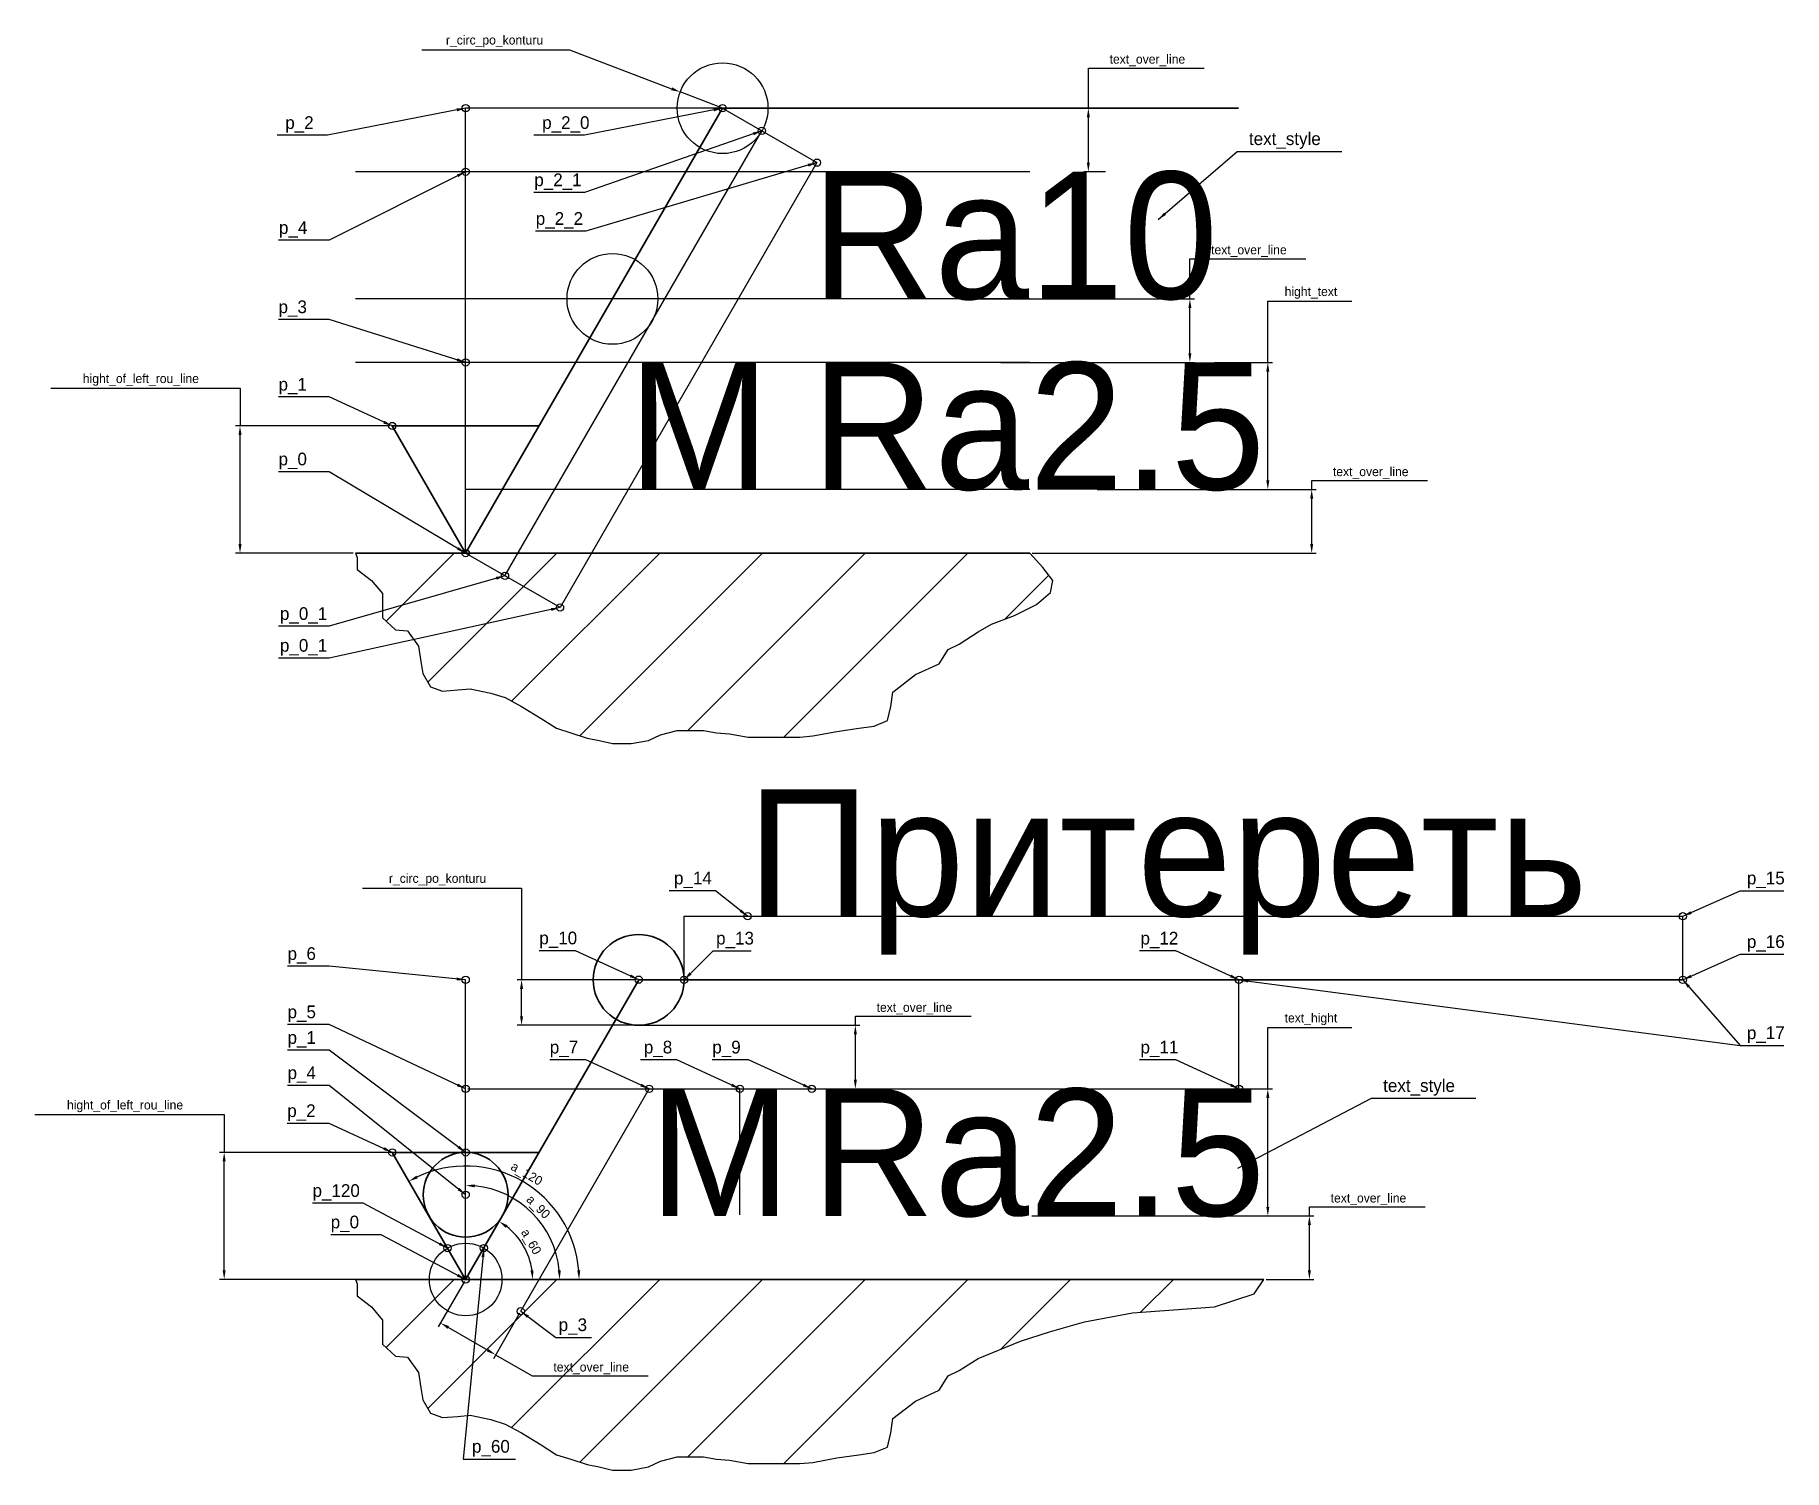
# Model space of a CAD drawing. Header units: millimetres. Extents: x -11.9 to 36.3, y 14.8 to 54.3.
import ezdxf
from ezdxf.enums import TextEntityAlignment as Align

# ---------------------------------------------------------------- set-up
doc = ezdxf.new("R2010")
doc.units = ezdxf.units.MM
doc.header["$LTSCALE"] = 10
doc.header["$PDMODE"] = 35
doc.header["$PDSIZE"] = 0.5
doc.layers.add('Layer1', color=1, linetype='Continuous', lineweight=30)
doc.styles.add('t', font='es_win.shx', dxfattribs={"bigfont": 'my_b_f.shx'})
doc.dimstyles.new('ISO-25', dxfattribs={"dimscale": 0.1, "dimtxt": 2.5, "dimasz": 2.5, "dimexe": 1.25, "dimexo": 0.625, "dimtad": 1, "dimtoh": 1, "dimtxsty": 'Standard', "dimcen": 2.5, "dimadec": 0, "dimazin": 0, "dimtfac": 1, "dimtmove": 0, "dimatfit": 3, "dimfxl": 0, "dimarcsym": 0})

# ---------------------------------------------------------------- blocks, each defined once
blk = doc.blocks.new('*D3')
at = {"color": 0, "lineweight": -2}
for p, q in [((-11.42, 44.54), (-6.212, 44.54)), ((-6.212, 44.54), (-6.212, 43.5)), ((-2.083, 43.5), (-6.337, 43.5)), ((-6.212, 40.25), (-6.212, 43.25)), ((-3.099, 40), (-6.337, 40))]:
    blk.add_line(p, q, dxfattribs=at)
at = {"color": 0}
for points in [[(-6.253, 43.25), (-6.17, 43.25), (-6.212, 43.5)], [(-6.253, 40.25), (-6.17, 40.25), (-6.212, 40)]]:
    blk.add_solid(points, dxfattribs=at)
at = {"layer": 'Defpoints', "color": 0}
for p in [(-6.212, 43.5), (-2.021, 43.5), (-3.037, 40)]:
    blk.add_point(p, dxfattribs=at)
at = {"color": 0, "insert": (-8.941, 44.769), "char_height": 0.25, "attachment_point": 5}
blk.add_mtext('hight_of_left_rou_line', dxfattribs=at)
blk = doc.blocks.new('*D4')
at = {"color": 0, "lineweight": -2}
for p, q in [((22.084, 45.25), (22.084, 46.936)), ((22.084, 46.936), (24.396, 46.936)), ((20.616, 45.25), (22.209, 45.25)), ((22.084, 42), (22.084, 45)), ((20.822, 41.75), (22.209, 41.75))]:
    blk.add_line(p, q, dxfattribs=at)
at = {"color": 0}
for points in [[(22.042, 45), (22.125, 45), (22.084, 45.25)], [(22.042, 42), (22.125, 42), (22.084, 41.75)]]:
    blk.add_solid(points, dxfattribs=at)
at = {"layer": 'Defpoints', "color": 0}
for p in [(20.554, 45.25), (20.76, 41.75), (22.084, 41.75)]:
    blk.add_point(p, dxfattribs=at)
at = {"color": 0, "insert": (23.271, 47.165), "char_height": 0.25, "attachment_point": 5}
blk.add_mtext('hight_text', dxfattribs=at)
blk = doc.blocks.new('*D5')
at = {"color": 0, "lineweight": -2}
for p, q in [((23.292, 41.75), (23.292, 42)), ((23.292, 42), (26.479, 42)), ((17.386, 41.75), (23.417, 41.75)), ((23.292, 40.25), (23.292, 41.5)), ((15.594, 40), (23.417, 40))]:
    blk.add_line(p, q, dxfattribs=at)
at = {"color": 0}
for points in [[(23.25, 41.5), (23.333, 41.5), (23.292, 41.75)], [(23.25, 40.25), (23.333, 40.25), (23.292, 40)]]:
    blk.add_solid(points, dxfattribs=at)
at = {"layer": 'Defpoints', "color": 0}
for p in [(17.324, 41.75), (23.292, 41.75), (15.531, 40)]:
    blk.add_point(p, dxfattribs=at)
at = {"color": 0, "insert": (24.917, 42.208), "char_height": 0.25, "attachment_point": 5}
blk.add_mtext('text_over_line', dxfattribs=at)
blk = doc.blocks.new('*D6')
at = {"color": 0, "lineweight": -2}
for p, q in [((-1.205, 53.86), (2.858, 53.86)), ((2.858, 53.86), (5.671, 52.785)), ((7.073, 52.25), (5.905, 52.696))]:
    blk.add_line(p, q, dxfattribs=at)
at = {"color": 0}
blk.add_solid([(5.686, 52.824), (5.656, 52.746), (5.905, 52.696)], dxfattribs=at)
at = {"layer": 'Defpoints', "color": 0}
for p in [(5.905, 52.696), (7.073, 52.25)]:
    blk.add_point(p, dxfattribs=at)
at = {"color": 0, "insert": (0.795, 54.09), "char_height": 0.25, "attachment_point": 5}
blk.add_mtext('r_circ_po_konturu', dxfattribs=at)
blk = doc.blocks.new('*D7')
at = {"color": 0, "lineweight": -2}
for p, q in [((17.143, 52.25), (17.143, 53.356)), ((17.143, 53.356), (20.33, 53.356)), ((16.81, 52.25), (17.268, 52.25)), ((17.143, 50.75), (17.143, 52)), ((17.612, 50.5), (17.018, 50.5))]:
    blk.add_line(p, q, dxfattribs=at)
at = {"color": 0}
for points in [[(17.101, 52), (17.184, 52), (17.143, 52.25)], [(17.101, 50.75), (17.184, 50.75), (17.143, 50.5)]]:
    blk.add_solid(points, dxfattribs=at)
at = {"layer": 'Defpoints', "color": 0}
for p in [(16.748, 52.25), (17.143, 52.25), (17.675, 50.5)]:
    blk.add_point(p, dxfattribs=at)
at = {"color": 0, "insert": (18.768, 53.565), "char_height": 0.25, "attachment_point": 5}
blk.add_mtext('text_over_line', dxfattribs=at)
blk = doc.blocks.new('*D8')
at = {"color": 0, "lineweight": -2}
for p, q in [((19.938, 47), (19.938, 48.106)), ((19.938, 48.106), (23.126, 48.106)), ((13.804, 47), (20.063, 47)), ((19.938, 45.5), (19.938, 46.75)), ((14.731, 45.25), (20.063, 45.25))]:
    blk.add_line(p, q, dxfattribs=at)
at = {"color": 0}
for points in [[(19.897, 46.75), (19.98, 46.75), (19.938, 47)], [(19.897, 45.5), (19.98, 45.5), (19.938, 45.25)]]:
    blk.add_solid(points, dxfattribs=at)
at = {"layer": 'Defpoints', "color": 0}
for p in [(13.742, 47), (19.938, 47), (14.669, 45.25)]:
    blk.add_point(p, dxfattribs=at)
at = {"color": 0, "insert": (21.563, 48.315), "char_height": 0.25, "attachment_point": 5}
blk.add_mtext('text_over_line', dxfattribs=at)
blk = doc.blocks.new('*D15')
at = {"color": 0, "lineweight": -2}
for p, q in [((-11.857, 24.54), (-6.648, 24.54)), ((-6.648, 24.54), (-6.648, 23.5)), ((-0.062, 23.5), (-6.773, 23.5)), ((-6.648, 20.25), (-6.648, 23.25)), ((0, 20), (-6.773, 20))]:
    blk.add_line(p, q, dxfattribs=at)
at = {"color": 0}
for points in [[(-6.69, 23.25), (-6.607, 23.25), (-6.648, 23.5)], [(-6.69, 20.25), (-6.607, 20.25), (-6.648, 20)]]:
    blk.add_solid(points, dxfattribs=at)
at = {"layer": 'Defpoints', "color": 0}
for p in [(-6.648, 23.5), (0, 23.5), (0.062, 20)]:
    blk.add_point(p, dxfattribs=at)
at = {"color": 0, "insert": (-9.377, 24.769), "char_height": 0.25, "attachment_point": 5}
blk.add_mtext('hight_of_left_rou_line', dxfattribs=at)
blk = doc.blocks.new('*D16')
at = {"color": 0, "lineweight": -2}
for p, q in [((15.591, 21.75), (23.354, 21.75)), ((23.229, 21.75), (23.229, 22)), ((23.229, 22), (26.417, 22)), ((23.229, 20.25), (23.229, 21.5)), ((22.034, 20), (23.354, 20))]:
    blk.add_line(p, q, dxfattribs=at)
at = {"color": 0}
for points in [[(23.187, 21.5), (23.271, 21.5), (23.229, 21.75)], [(23.187, 20.25), (23.271, 20.25), (23.229, 20)]]:
    blk.add_solid(points, dxfattribs=at)
at = {"layer": 'Defpoints', "color": 0}
for p in [(15.529, 21.75), (23.229, 21.75), (21.971, 20)]:
    blk.add_point(p, dxfattribs=at)
at = {"color": 0, "insert": (24.854, 22.208), "char_height": 0.25, "attachment_point": 5}
blk.add_mtext('text_over_line', dxfattribs=at)
blk = doc.blocks.new('*D17')
at = {"color": 0, "lineweight": -2}
for p, q in [((22.084, 25.25), (22.084, 26.936)), ((22.084, 26.936), (24.396, 26.936)), ((0.062, 25.25), (22.209, 25.25)), ((22.084, 22), (22.084, 25)), ((20.822, 21.75), (22.209, 21.75))]:
    blk.add_line(p, q, dxfattribs=at)
at = {"color": 0}
for points in [[(22.042, 25), (22.125, 25), (22.084, 25.25)], [(22.042, 22), (22.125, 22), (22.084, 21.75)]]:
    blk.add_solid(points, dxfattribs=at)
at = {"layer": 'Defpoints', "color": 0}
for p in [(0, 25.25), (20.76, 21.75), (22.084, 21.75)]:
    blk.add_point(p, dxfattribs=at)
at = {"color": 0, "insert": (23.271, 27.165), "char_height": 0.25, "attachment_point": 5}
blk.add_mtext('text_hight', dxfattribs=at)
blk = doc.blocks.new('*D18')
at = {"color": 0, "lineweight": -2}
for p, q in [((4.826, 27), (10.854, 27)), ((10.729, 27), (10.729, 27.25)), ((10.729, 27.25), (13.916, 27.25)), ((10.729, 25.5), (10.729, 26.75)), ((3.031, 25.25), (10.854, 25.25))]:
    blk.add_line(p, q, dxfattribs=at)
at = {"color": 0}
for points in [[(10.687, 26.75), (10.771, 26.75), (10.729, 27)], [(10.687, 25.5), (10.771, 25.5), (10.729, 25.25)]]:
    blk.add_solid(points, dxfattribs=at)
at = {"layer": 'Defpoints', "color": 0}
for p in [(4.763, 27), (10.729, 27), (2.969, 25.25)]:
    blk.add_point(p, dxfattribs=at)
at = {"color": 0, "insert": (12.354, 27.458), "char_height": 0.25, "attachment_point": 5}
blk.add_mtext('text_over_line', dxfattribs=at)
blk = doc.blocks.new('*D19')
at = {"color": 0, "lineweight": -2}
for p, q in [((-2.836, 30.779), (1.539, 30.779)), ((1.539, 30.779), (1.539, 28.25)), ((4.701, 28.25), (1.414, 28.25)), ((1.539, 27.25), (1.539, 28)), ((4.763, 27), (1.414, 27))]:
    blk.add_line(p, q, dxfattribs=at)
at = {"color": 0}
for points in [[(1.497, 28), (1.581, 28), (1.539, 28.25)], [(1.497, 27.25), (1.581, 27.25), (1.539, 27)]]:
    blk.add_solid(points, dxfattribs=at)
at = {"layer": 'Defpoints', "color": 0}
for p in [(1.539, 28.25), (4.763, 28.25), (4.826, 27)]:
    blk.add_point(p, dxfattribs=at)
at = {"color": 0, "insert": (-0.774, 31.008), "char_height": 0.25, "attachment_point": 5}
blk.add_mtext('r_circ_po_konturu', dxfattribs=at)
blk = doc.blocks.new('*D20')
at = {"color": 0, "lineweight": -2}
blk.add_arc((0, 20), 1.844, 7.7745, 52.2246, dxfattribs=at)
at = {"color": 0}
for points in [[(1.106, 21.423), (1.153, 21.492), (0.922, 21.597)], [(1.868, 20.252), (1.785, 20.247), (1.844, 20)]]:
    blk.add_solid(points, dxfattribs=at)
at = {"layer": 'Defpoints', "color": 0}
for p in [(4.763, 28.25), (1.732, 20.63), (-3.037, 20), (0, 20), (21.971, 20)]:
    blk.add_point(p, dxfattribs=at)
at = {"color": 0, "insert": (1.777, 21.026), "char_height": 0.25, "attachment_point": 5, "rotation": 299.9996}
blk.add_mtext('a_60', dxfattribs=at)
blk = doc.blocks.new('*D21')
at = {"color": 0, "lineweight": -2}
blk.add_arc((0, 20), 2.589, 5.5344, 84.4647, dxfattribs=at)
at = {"color": 0}
for points in [[(0.248, 22.535), (0.252, 22.618), (0, 22.589)], [(2.618, 20.252), (2.535, 20.248), (2.589, 20)]]:
    blk.add_solid(points, dxfattribs=at)
at = {"layer": 'Defpoints', "color": 0}
for p in [(0, 28.25), (2.242, 21.294), (-3.037, 20), (0, 20), (21.971, 20)]:
    blk.add_point(p, dxfattribs=at)
at = {"color": 0, "insert": (1.978, 21.978), "char_height": 0.25, "attachment_point": 5, "rotation": 314.9996}
blk.add_mtext('a_90', dxfattribs=at)
blk = doc.blocks.new('*D22')
at = {"color": 0, "lineweight": -2}
blk.add_arc((0, 20), 3.123, 4.5866, 115.4126, dxfattribs=at)
at = {"color": 0}
for points in [[(-1.321, 22.784), (-1.36, 22.858), (-1.562, 22.705)], [(3.155, 20.251), (3.072, 20.248), (3.123, 20)]]:
    blk.add_solid(points, dxfattribs=at)
at = {"layer": 'Defpoints', "color": 0}
for p in [(-2.021, 23.5), (2.393, 22.008), (-3.037, 20), (0, 20), (21.971, 20)]:
    blk.add_point(p, dxfattribs=at)
at = {"color": 0, "insert": (1.666, 22.885), "char_height": 0.25, "attachment_point": 5, "rotation": 329.9996}
blk.add_mtext('a_120', dxfattribs=at)
blk = doc.blocks.new('*D23')
at = {"color": 0, "lineweight": -2}
for p, q in [((-0.031, 19.946), (-0.754, 18.694)), ((1.484, 19.071), (0.762, 17.819)), ((-0.475, 18.677), (0.608, 18.052)), ((0.824, 17.927), (1.832, 17.345)), ((1.832, 17.345), (5.02, 17.345))]:
    blk.add_line(p, q, dxfattribs=at)
at = {"color": 0}
for points in [[(-0.454, 18.713), (-0.496, 18.641), (-0.691, 18.802)], [(0.628, 18.088), (0.587, 18.016), (0.824, 17.927)]]:
    blk.add_solid(points, dxfattribs=at)
at = {"layer": 'Defpoints', "color": 0}
for p in [(0, 20), (1.516, 19.125), (0.824, 17.927)]:
    blk.add_point(p, dxfattribs=at)
at = {"color": 0, "insert": (3.457, 17.554), "char_height": 0.25, "attachment_point": 5}
blk.add_mtext('text_over_line', dxfattribs=at)

msp = doc.modelspace()

# ---------------------------------------------------------------- hatches: boundary and pattern name
h = msp.add_hatch()
h.set_pattern_fill('_USER', color=256, scale=2, angle=45, style=0, pattern_type=0)
h.set_pattern_definition([(45, (-48.3984, 40), (-1.414214, 1.414214), [])])
h.paths.add_polyline_path([(-3.037, 40), (-2.987, 39.879), (-2.987, 39.547), (-2.594, 39.246), (-2.293, 38.884), (-2.293, 38.221), (-1.931, 37.889), (-1.599, 37.859), (-1.298, 37.437), (-1.237, 37.015), (-1.177, 36.683), (-0.966, 36.322), (-0.634, 36.201), (-0.212, 36.231), (0.12, 36.261), (0.693, 36.141), (1.085, 36.02), (1.537, 35.779), (2.08, 35.447), (2.502, 35.176), (2.895, 35.055), (3.347, 34.905), (3.679, 34.844), (4.041, 34.754), (4.553, 34.754), (5.036, 34.844), (5.368, 34.995), (5.82, 35.116), (6.544, 35.116), (6.906, 35.055), (7.268, 35.025), (7.78, 34.935), (9.198, 34.935), (9.56, 34.965), (10.223, 35.086), (10.826, 35.176), (11.249, 35.236), (11.61, 35.387), (11.701, 35.779), (11.761, 36.171), (12.383, 36.653), (13.038, 36.955), (13.287, 37.347), (13.584, 37.497), (14.114, 37.829), (14.476, 38.04), (15.109, 38.281), (15.712, 38.583), (16.104, 38.914), (16.164, 39.246), (15.893, 39.608), (15.531, 40)])
h = msp.add_hatch()
h.set_pattern_fill('_USER', color=256, scale=2, angle=45, style=0, pattern_type=0)
h.set_pattern_definition([(45, (-48.3984, 20), (-1.414214, 1.414214), [])])
h.paths.add_polyline_path([(-3.037, 20), (-2.987, 19.879), (-2.987, 19.547), (-2.594, 19.246), (-2.293, 18.884), (-2.293, 18.221), (-1.931, 17.889), (-1.599, 17.859), (-1.298, 17.437), (-1.237, 17.015), (-1.177, 16.683), (-0.966, 16.322), (-0.634, 16.201), (-0.212, 16.231), (0.12, 16.261), (0.693, 16.141), (1.085, 16.02), (1.537, 15.779), (2.08, 15.447), (2.502, 15.176), (2.895, 15.055), (3.347, 14.905), (3.679, 14.844), (4.041, 14.754), (4.553, 14.754), (5.036, 14.844), (5.368, 14.995), (5.82, 15.116), (6.544, 15.116), (6.906, 15.055), (7.268, 15.025), (7.78, 14.935), (9.198, 14.935), (9.56, 14.965), (10.223, 15.086), (10.826, 15.176), (11.249, 15.236), (11.61, 15.387), (11.701, 15.779), (11.761, 16.171), (12.383, 16.653), (13.038, 16.955), (13.287, 17.347), (13.584, 17.497), (14.114, 17.829), (15.274, 18.298), (16.072, 18.556), (17.035, 18.831), (18.359, 19.08), (20.613, 19.246), (21.711, 19.608), (21.971, 20)])

# ---------------------------------------------------------------- linework, layer by layer
for p, q in [((0, 40), (0, 52.25)), ((7.073, 52.25), (0, 52.25)), ((7.073, 52.25), (9.671, 50.75)), ((1.083, 39.375), (8.155, 51.625)), ((9.671, 50.75), (2.598, 38.5)), ((15.531, 50.5), (-3.037, 50.5)), ((15.531, 47), (-3.037, 47)), ((15.531, 45.25), (-3.037, 45.25)), ((15.531, 41.75), (0, 41.75)), ((2.598, 38.5), (0, 40)), ((6.013, 28.25), (6.013, 30)), ((6.013, 30), (7.763, 30)), ((7.763, 30), (33.509, 30)), ((33.509, 28.25), (33.509, 30)), ((0, 20), (0, 28.25)), ((21.29, 28.25), (33.509, 28.25)), ((21.29, 25.25), (21.29, 28.25)), ((1.516, 19.125), (5.052, 25.25)), ((7.552, 21.778), (7.552, 25.25))]:
    msp.add_line(p, q)
for points in [[(-3.037, 40), (-2.987, 39.879), (-2.987, 39.547), (-2.594, 39.246), (-2.293, 38.884), (-2.293, 38.221), (-1.931, 37.889), (-1.599, 37.859), (-1.298, 37.437), (-1.237, 37.015), (-1.177, 36.683), (-0.966, 36.322), (-0.634, 36.201), (-0.212, 36.231), (0.12, 36.261), (0.693, 36.141), (1.085, 36.02), (1.537, 35.779), (2.08, 35.447), (2.502, 35.176), (2.895, 35.055), (3.347, 34.905), (3.679, 34.844), (4.041, 34.754), (4.553, 34.754), (5.036, 34.844), (5.368, 34.995), (5.82, 35.116), (6.544, 35.116), (6.906, 35.055), (7.268, 35.025), (7.78, 34.935), (9.198, 34.935), (9.56, 34.965), (10.223, 35.086), (10.826, 35.176), (11.249, 35.236), (11.61, 35.387), (11.701, 35.779), (11.761, 36.171), (12.383, 36.653), (13.038, 36.955), (13.287, 37.347), (13.584, 37.497), (14.114, 37.829), (14.476, 38.04), (15.109, 38.281), (15.712, 38.583), (16.104, 38.914), (16.164, 39.246), (15.893, 39.608), (15.531, 40), (15.531, 40)], [(-3.037, 20), (-2.987, 19.879), (-2.987, 19.547), (-2.594, 19.246), (-2.293, 18.884), (-2.293, 18.221), (-1.931, 17.889), (-1.599, 17.859), (-1.298, 17.437), (-1.237, 17.015), (-1.177, 16.683), (-0.966, 16.322), (-0.634, 16.201), (-0.212, 16.231), (0.12, 16.261), (0.693, 16.141), (1.085, 16.02), (1.537, 15.779), (2.08, 15.447), (2.502, 15.176), (2.895, 15.055), (3.347, 14.905), (3.679, 14.844), (4.041, 14.754), (4.553, 14.754), (5.036, 14.844), (5.368, 14.995), (5.82, 15.116), (6.544, 15.116), (6.906, 15.055), (7.268, 15.025), (7.78, 14.935), (9.198, 14.935), (9.56, 14.965), (10.223, 15.086), (10.826, 15.176), (11.249, 15.236), (11.61, 15.387), (11.701, 15.779), (11.761, 16.171), (12.383, 16.653), (13.038, 16.955), (13.287, 17.347), (13.584, 17.497), (14.114, 17.829), (15.274, 18.298), (16.072, 18.556), (17.035, 18.831), (18.359, 19.08), (20.613, 19.246), (21.711, 19.608), (21.971, 20), (15.531, 20)]]:
    msp.add_lwpolyline(points)
for centre, radius in [((7.073, 52.25), 1.25), ((0, 52.25), 0.1), ((7.073, 52.25), 0.1), ((8.155, 51.625), 0.1), ((0, 50.5), 0.1), ((9.671, 50.75), 0.1), ((4.041, 47), 1.25), ((0, 45.25), 0.1), ((-2.021, 43.5), 0.1), ((0, 40), 0.1), ((1.083, 39.375), 0.1), ((2.598, 38.5), 0.1), ((7.763, 30), 0.1), ((33.509, 30), 0.1), ((0, 28.25), 0.1), ((4.764, 28.255), 0.1), ((6.013, 28.25), 0.1), ((21.29, 28.25), 0.1), ((33.509, 28.25), 0.1), ((0, 25.25), 0.1), ((5.052, 25.25), 0.1), ((7.552, 25.25), 0.1), ((9.527, 25.25), 0.1), ((21.29, 25.25), 0.1), ((-2.021, 23.5), 0.1), ((0, 23.5), 0.1), ((0, 22.333), 0.1), ((0, 20), 1), ((-0.5, 20.866), 0.1), ((0.5, 20.866), 0.1), ((0, 20), 0.1), ((1.516, 19.125), 0.1)]:
    msp.add_circle(centre, radius)
at = {"layer": 'Layer1'}
for p, q in [((0, 40), (7.073, 52.25)), ((21.275, 52.25), (7.073, 52.25)), ((0, 40), (-2.021, 43.5)), ((-2.021, 43.5), (2.021, 43.5)), ((15.531, 40), (-3.037, 40)), ((0, 20), (4.763, 28.25)), ((33.509, 28.25), (4.763, 28.25)), ((-2.021, 23.5), (2.021, 23.5)), ((0, 20), (-2.021, 23.5)), ((21.971, 20), (-3.037, 20))]:
    msp.add_line(p, q, dxfattribs=at)
for centre, radius in [((4.763, 28.25), 1.25), ((0, 22.333), 1.167)]:
    msp.add_circle(centre, radius, dxfattribs=at)

# ---------------------------------------------------------------- texts
at = {"style": 't'}
for s, p in [('p_2', (-4.966, 51.678)), ('p_2_0', (2.107, 51.678)), ('text_style', (21.565, 51.235)), ('p_2_1', (1.891, 50.102)), ('p_4', (-5.139, 48.788)), ('p_2_2', (1.93, 49.038)), ('p_3', (-5.151, 46.607)), ('p_1', (-5.151, 44.473)), ('p_0', (-5.151, 42.416)), ('p_0_1', (-5.113, 38.16)), ('p_0_1', (-5.113, 37.285)), ('p_14', (5.736, 30.879)), ('p_15', (35.273, 30.879)), ('p_10', (2.028, 29.228)), ('p_13', (6.895, 29.223)), ('p_12', (18.579, 29.223)), ('p_16', (35.273, 29.129)), ('p_6', (-4.903, 28.798)), ('p_5', (-4.903, 27.194)), ('p_17', (35.273, 26.617)), ('p_1', (-4.903, 26.488)), ('p_7', (2.316, 26.223)), ('p_8', (4.906, 26.223)), ('p_9', (6.791, 26.223)), ('p_11', (18.579, 26.223)), ('p_4', (-4.903, 25.518)), ('text_style', (25.26, 25.165)), ('p_2', (-4.911, 24.473)), ('p_120', (-4.215, 22.274)), ('p_0', (-3.715, 21.408)), ('p_3', (2.561, 18.58)), ('p_60', (0.175, 15.231))]:
    msp.add_text(s, height=0.35, dxfattribs=at).set_placement(p)
at = {"layer": 'Layer1', "style": 't'}
for s, p in [('Ra10', (9.526, 47)), ('Ra2.5', (9.526, 41.75)), ('М', (4.474, 41.75)), ('Притереть', (7.763, 30)), ('Ra2.5', (9.526, 21.75))]:
    msp.add_text(s, height=3.5, dxfattribs=at).set_placement(p)
msp.add_text('М', height=3.5, dxfattribs=at).set_placement((5.052, 25.25), align=Align.TOP_LEFT)

# ---------------------------------------------------------------- dimensions: what is measured, and where the dimension line sits
dim = msp.add_radius_dim(center=(7.073, 52.25), mpoint=(5.905, 52.696), text='r_circ_po_konturu', dimstyle='ISO-25')
dim.commit()
dim.dimension.update_dxf_attribs({"geometry": '*D6', "text_midpoint": (0.795, 53.86), "dimtype": 164})
for base, p1, p2, angle, text, picture, middle in [((17.143, 52.25), (17.675, 50.5), (16.748, 52.25), 90, 'text_over_line', '*D7', (18.768, 53.356)), ((19.938, 47), (14.669, 45.25), (13.742, 47), 90, 'text_over_line', '*D8', (21.563, 48.106)), ((22.084, 41.75), (20.554, 45.25), (20.76, 41.75), 90, 'hight_text', '*D4', (23.271, 46.936)), ((22.084, 21.75), (0, 25.25), (20.76, 21.75), 90, 'text_hight', '*D17', (23.271, 26.936)), ((0.824, 17.927), (0, 20), (1.516, 19.125), 330, 'text_over_line', '*D23', (3.457, 17.345))]:
    dim = msp.add_linear_dim(base=base, p1=p1, p2=p2, angle=angle, text=text, dimstyle='ISO-25')
    dim.commit()
    dim.dimension.update_dxf_attribs({"geometry": picture, "text_midpoint": middle, "dimtype": 160})
for base, p1, p2, text, picture, middle in [((-6.212, 43.5), (-3.037, 40), (-2.021, 43.5), 'hight_of_left_rou_line', '*D3', (-7.504, 44.54)), ((1.539, 28.25), (4.826, 27), (4.763, 28.25), 'r_circ_po_konturu', '*D19', (1.155, 30.779)), ((-6.648, 23.5), (0.062, 20), (0, 23.5), 'hight_of_left_rou_line', '*D15', (-7.061, 24.54))]:
    dim = msp.add_linear_dim(base=base, p1=p1, p2=p2, angle=90, text=text, dimstyle='ISO-25', override={"dimtmove": 1})
    dim.commit()
    dim.dimension.update_dxf_attribs({"geometry": picture, "text_midpoint": middle, "dimtype": 160})
for base, p1, p2, picture, middle in [((23.292, 41.75), (15.531, 40), (17.324, 41.75), '*D5', (24.917, 42.208)), ((10.729, 27), (2.969, 25.25), (4.763, 27), '*D18', (12.354, 27.458)), ((23.229, 21.75), (21.971, 20), (15.529, 21.75), '*D16', (24.854, 22.208))]:
    dim = msp.add_linear_dim(base=base, p1=p1, p2=p2, angle=90, text='text_over_line', dimstyle='ISO-25')
    dim.commit()
    dim.dimension.update_dxf_attribs({"geometry": picture, "text_midpoint": middle})
for base, line1, line2, text, picture, middle in [((1.732, 20.63), ((21.971, 20), (-3.037, 20)), ((0, 20), (4.763, 28.25)), 'a_60', '*D20', (1.777, 21.026)), ((2.242, 21.294), ((0, 20), (0, 28.25)), ((21.971, 20), (-3.037, 20)), 'a_90', '*D21', (1.978, 21.978)), ((2.393, 22.008), ((21.971, 20), (-3.037, 20)), ((0, 20), (-2.021, 23.5)), 'a_120', '*D22', (1.666, 22.885))]:
    dim = msp.add_angular_dim_2l(base=base, line1=line1, line2=line2, text=text, dimstyle='ISO-25')
    dim.commit()
    dim.dimension.update_dxf_attribs({"geometry": picture, "text_midpoint": middle})

# ---------------------------------------------------------------- leaders
for points in [[(0, 52.25), (-3.803, 51.503), (-5.192, 51.503)], [(7.073, 52.25), (3.27, 51.503), (1.88, 51.503)], [(8.155, 51.625), (3.27, 49.927), (1.88, 49.927)], [(19.066, 49.181), (21.24, 51.06), (24.118, 51.06)], [(9.671, 50.75), (3.308, 48.863), (1.919, 48.863)], [(0, 50.5), (-3.761, 48.613), (-5.151, 48.613)], [(0, 45.25), (-3.761, 46.432), (-5.151, 46.432)], [(-2.021, 43.5), (-3.761, 44.298), (-5.151, 44.298)], [(0, 40), (-3.761, 42.241), (-5.151, 42.241)], [(1.083, 39.375), (-3.761, 37.985), (-5.151, 37.985)], [(2.598, 38.5), (-3.761, 37.11), (-5.151, 37.11)], [(7.763, 30), (6.882, 30.704), (5.606, 30.704)], [(33.509, 30), (35.09, 30.704), (36.294, 30.704)], [(4.764, 28.255), (3.024, 29.053), (2.028, 29.053)], [(6.013, 28.25), (6.818, 29.048), (7.858, 29.048)], [(21.29, 28.25), (19.55, 29.048), (18.554, 29.048)], [(33.509, 28.25), (35.09, 28.954), (36.294, 28.954)], [(0, 28.25), (-3.761, 28.623), (-4.903, 28.623)], [(21.29, 28.25), (35.09, 26.442), (36.294, 26.442)], [(33.509, 28.25), (35.09, 26.442), (36.294, 26.442)], [(0, 25.25), (-3.761, 27.019), (-4.903, 27.019)], [(0, 23.5), (-3.761, 26.313), (-4.903, 26.313)], [(5.052, 25.25), (3.312, 26.048), (2.316, 26.048)], [(7.552, 25.25), (5.811, 26.048), (4.815, 26.048)], [(9.527, 25.25), (7.786, 26.048), (6.791, 26.048)], [(21.29, 25.25), (19.55, 26.048), (18.554, 26.048)], [(0, 22.333), (-3.761, 25.343), (-4.903, 25.343)], [(21.258, 23.064), (24.935, 24.99), (27.813, 24.99)], [(-2.021, 23.5), (-3.761, 24.298), (-4.911, 24.298)], [(-0.5, 20.866), (-2.825, 22.099), (-4.215, 22.099)], [(0, 20), (-2.325, 21.233), (-3.715, 21.233)], [(0.5, 20.866), (-0.066, 15.056), (1.372, 15.056)], [(1.516, 19.125), (2.482, 18.405), (3.46, 18.405)]]:
    msp.add_leader(points, dimstyle='ISO-25', override={"dimgap": 0.625, "dimtad": 0})

doc.saveas('drawing.dxf')
